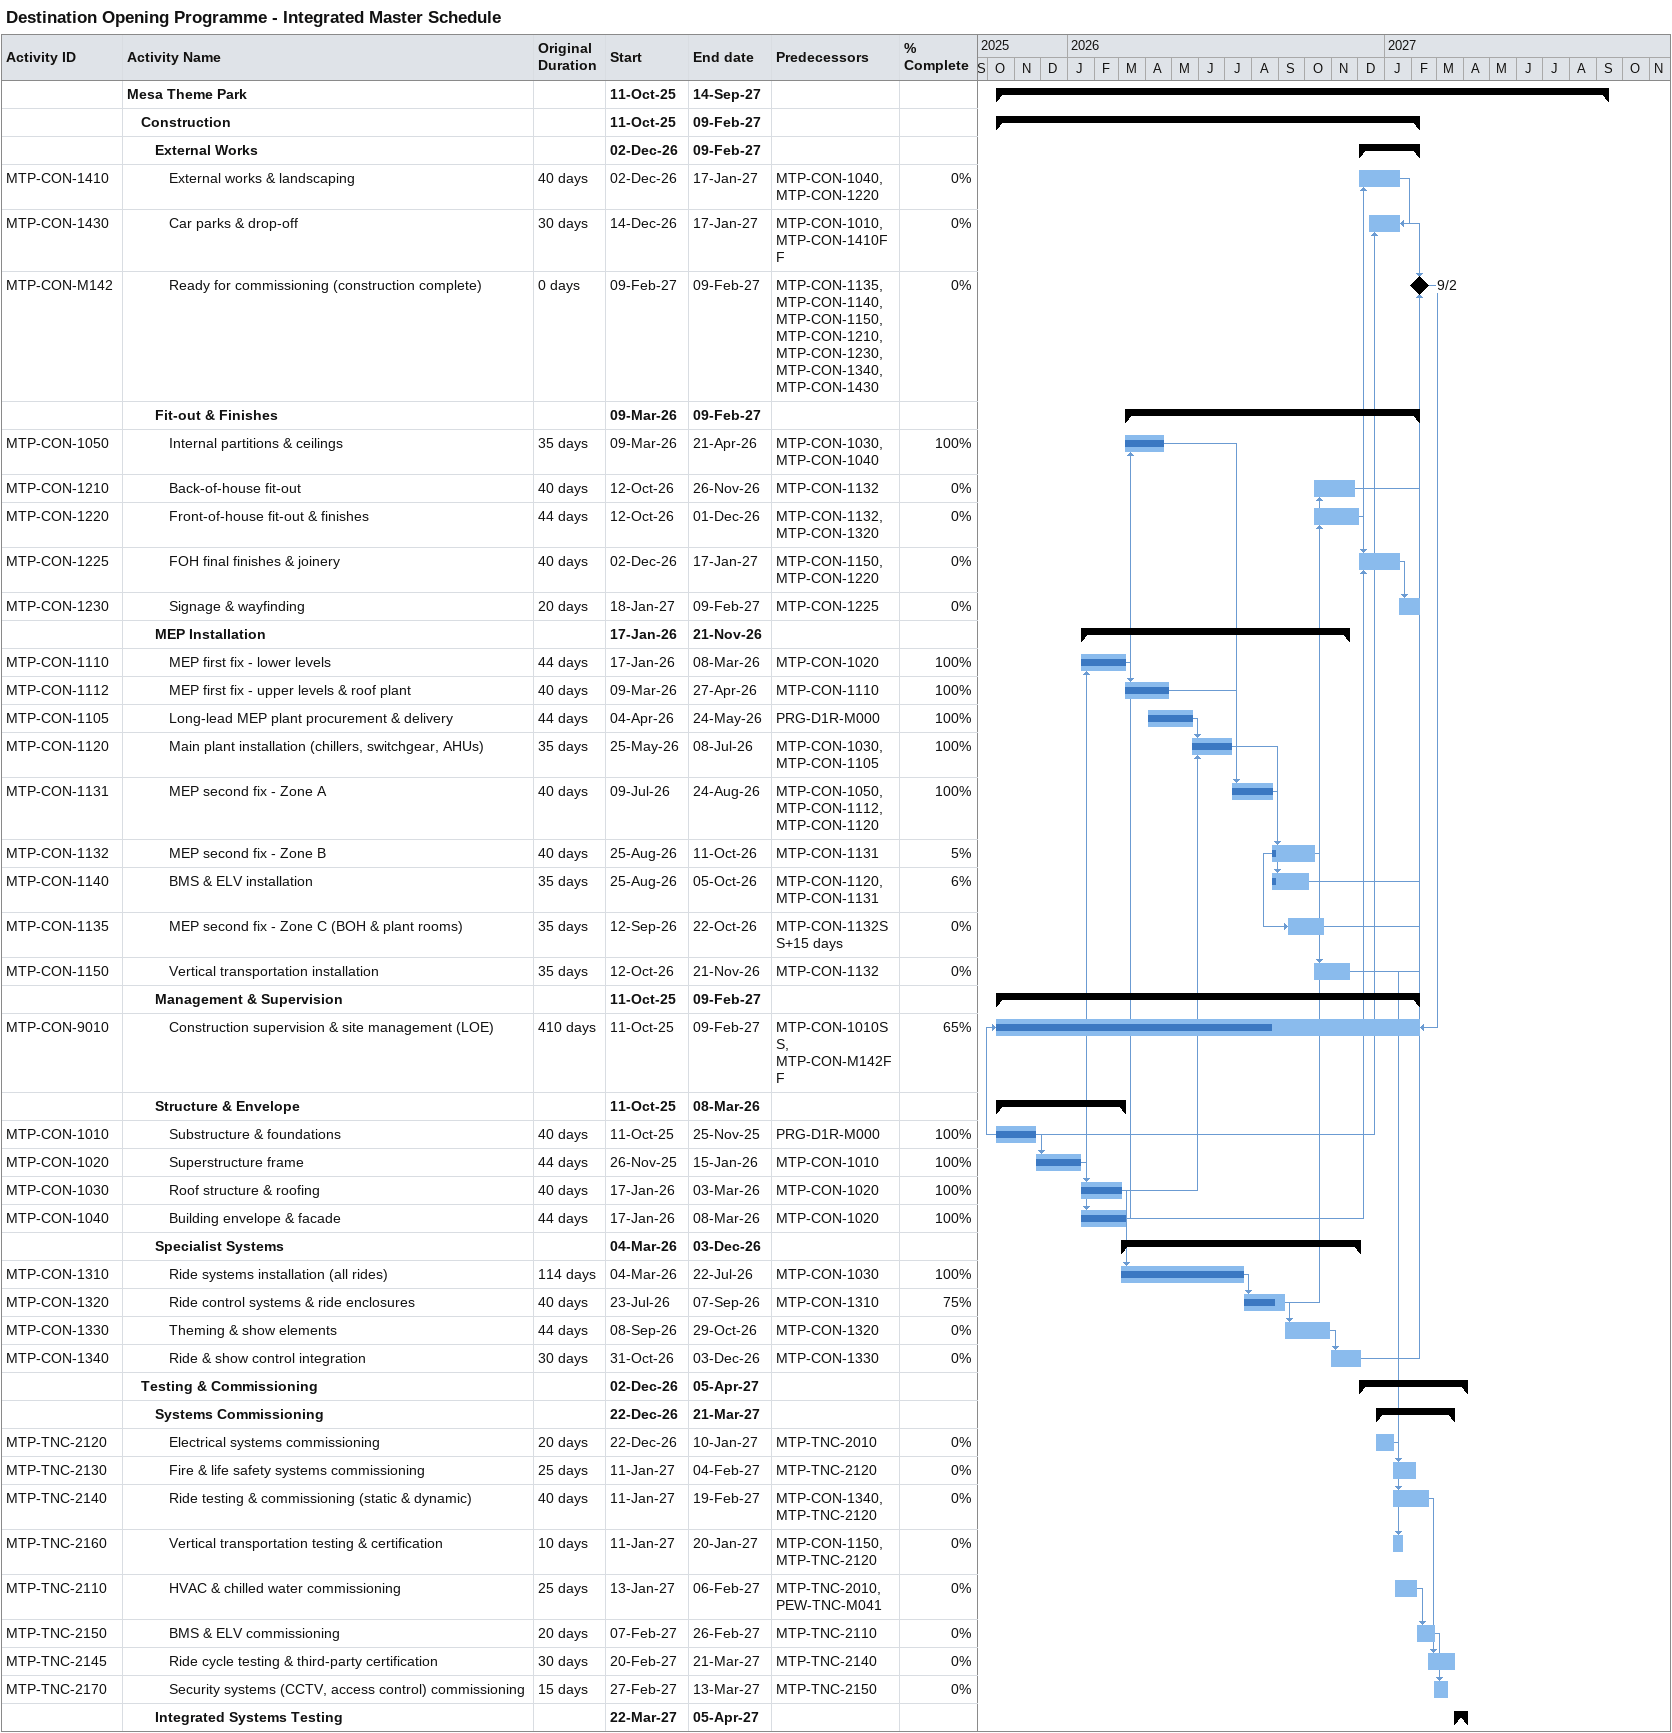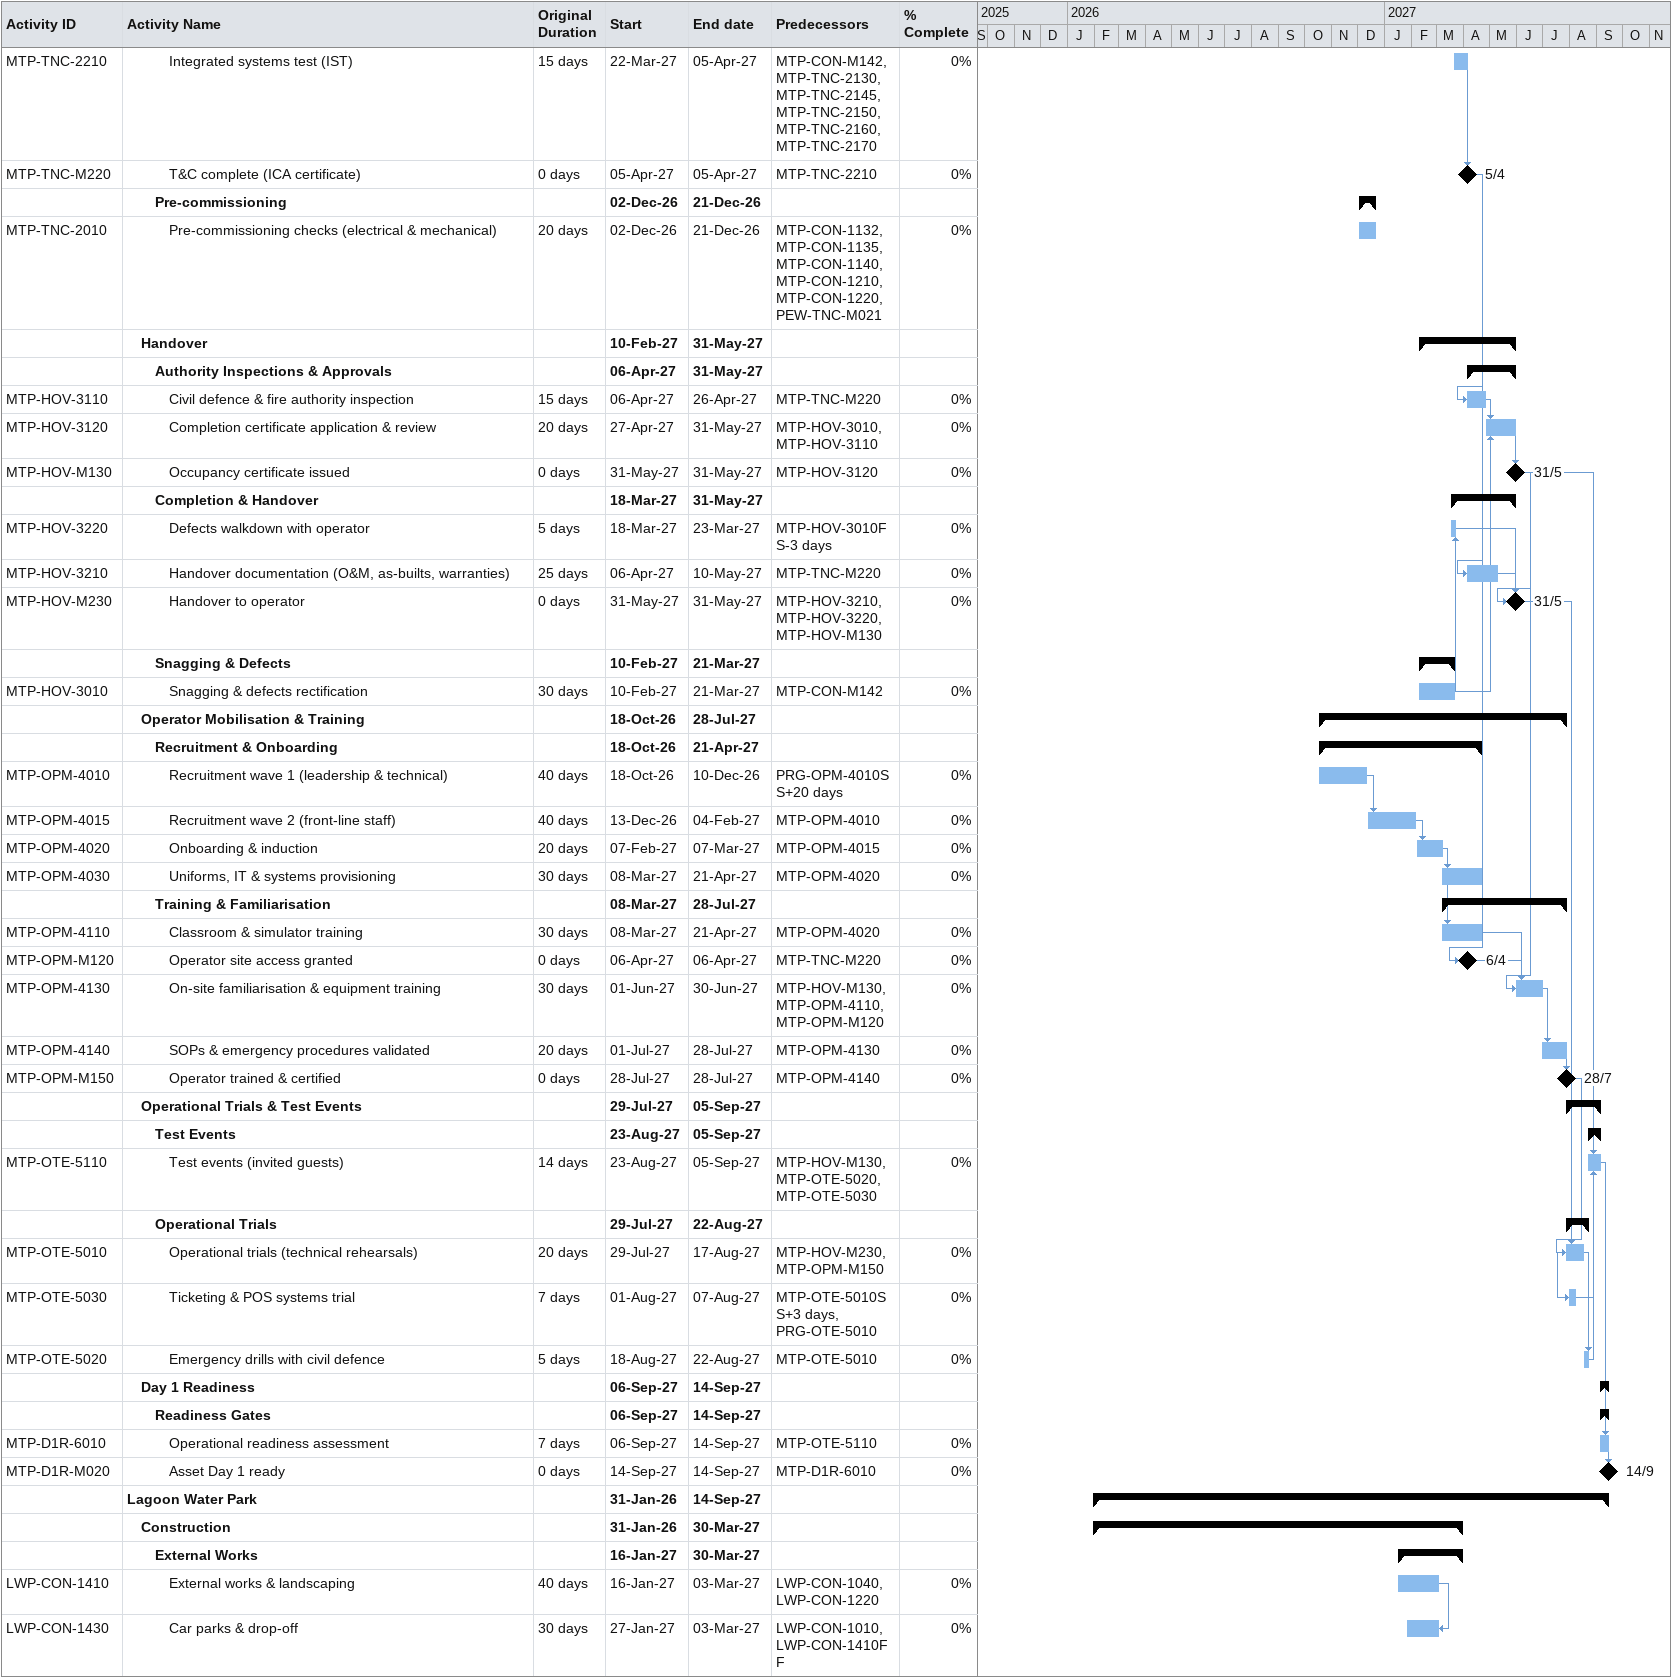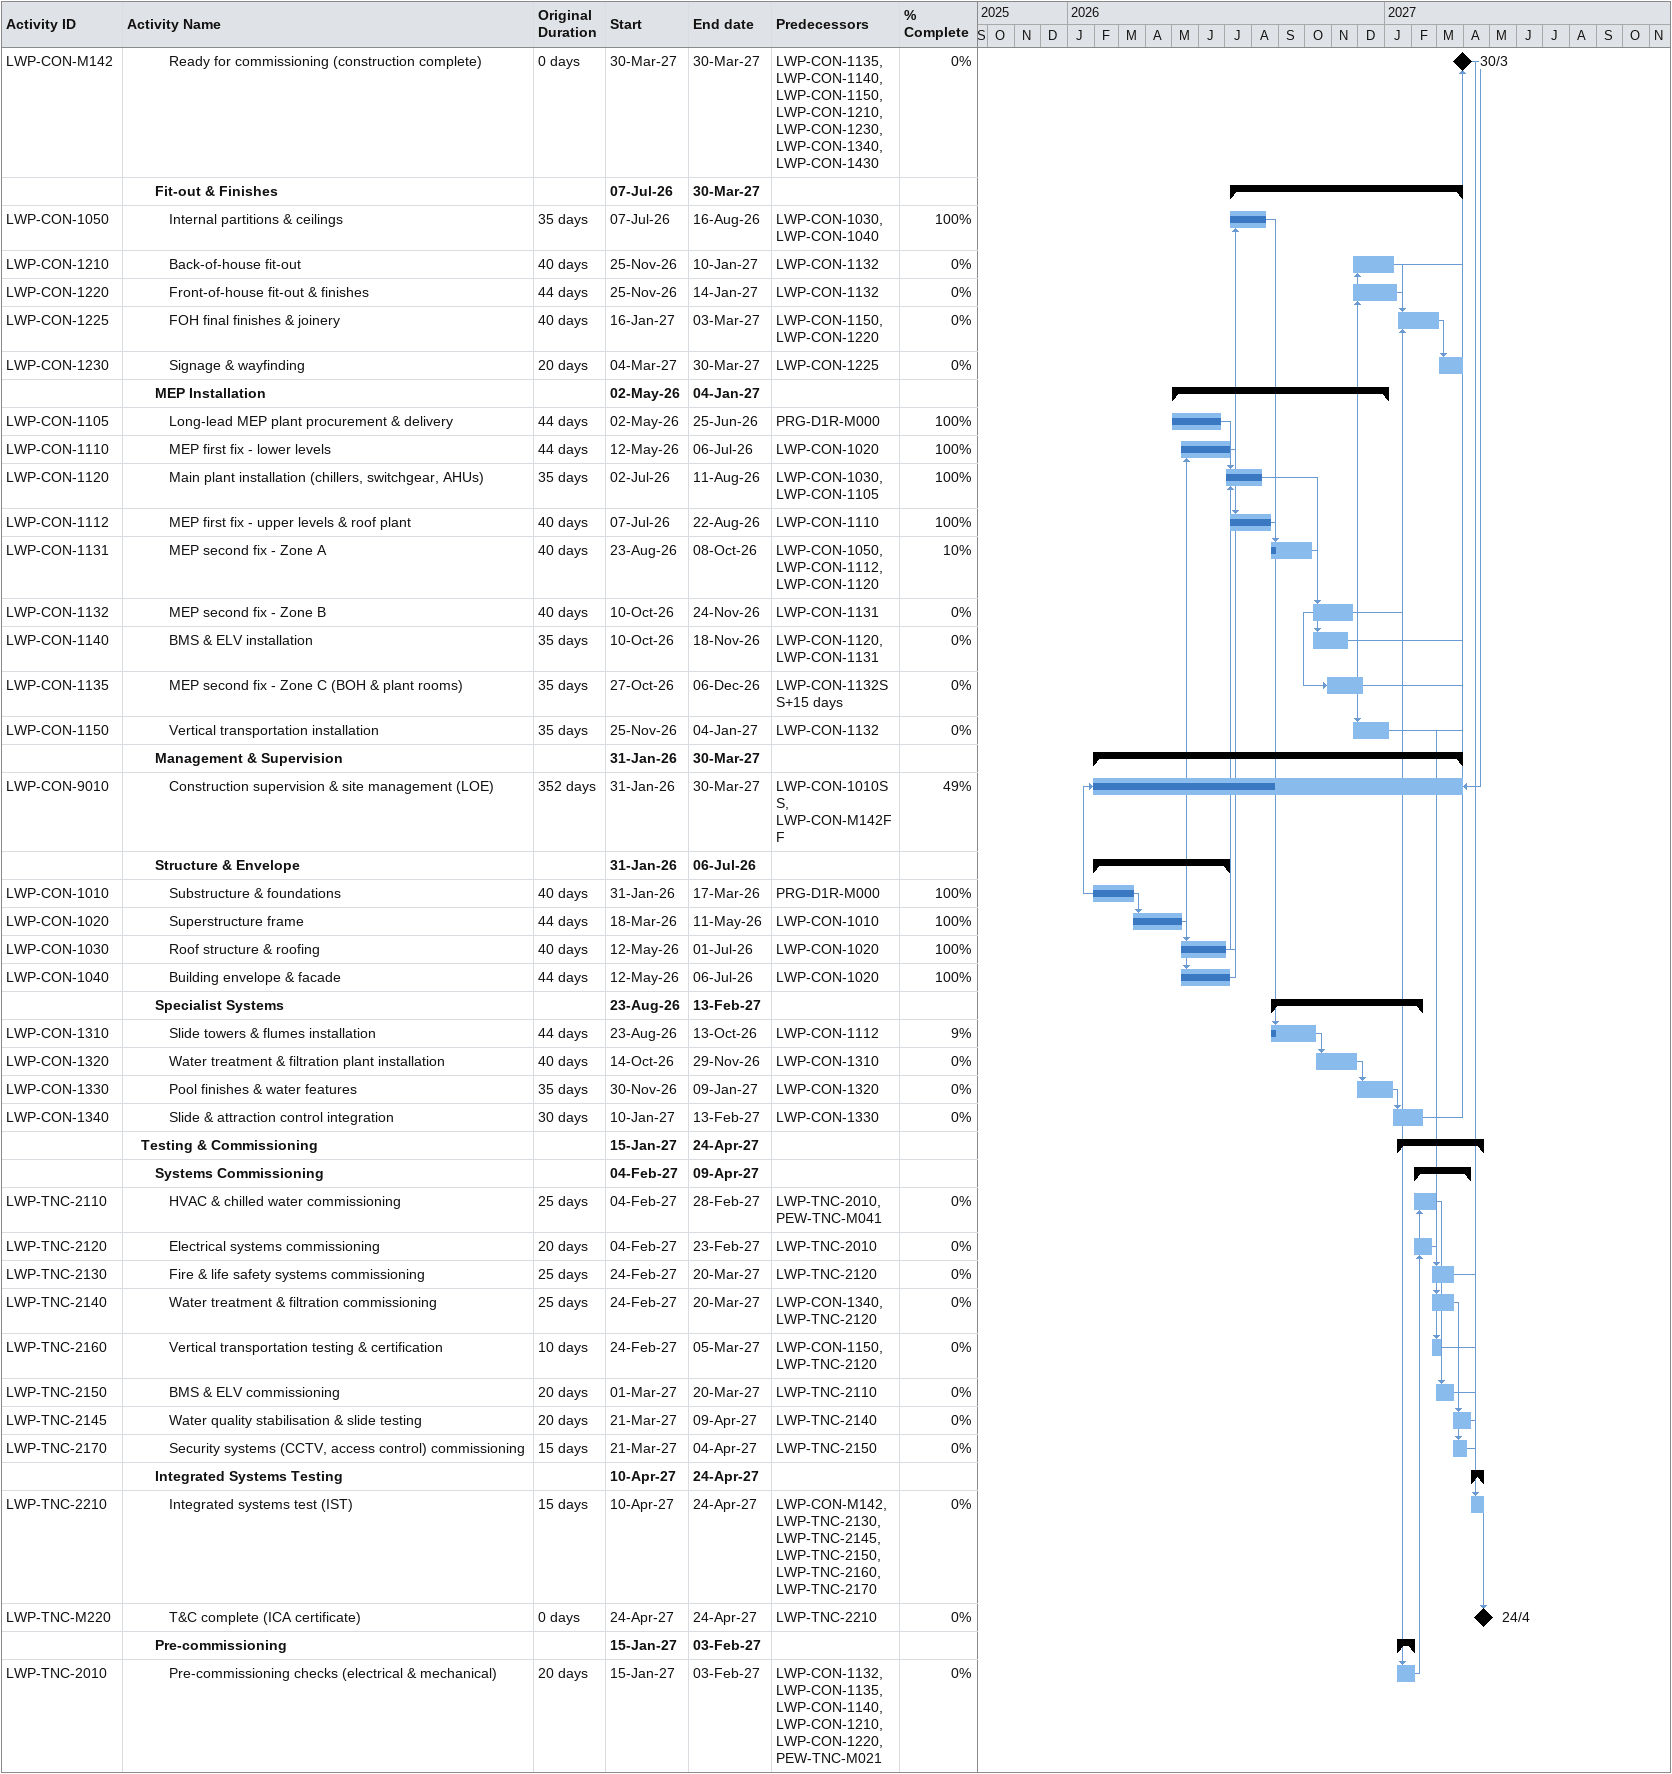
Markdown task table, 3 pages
Destination Opening Programme - Integrated Master Schedule

| ID | Level | Task | Original duration | Start | Finish | Predecessors | % complete |
|---|---|---|---|---|---|---|---|
|  | 1 | **Mesa Theme Park** |  | 2025-10-11 | 2027-09-14 |  |  |
|  | 2 | **Construction** |  | 2025-10-11 | 2027-02-09 |  |  |
|  | 3 | **External Works** |  | 2026-12-02 | 2027-02-09 |  |  |
| MTP-CON-1410 | 4 | External works & landscaping | 40d | 2026-12-02 | 2027-01-17 | MTP-CON-1040, MTP-CON-1220 | 0 |
| MTP-CON-1430 | 4 | Car parks & drop-off | 30d | 2026-12-14 | 2027-01-17 | MTP-CON-1010, MTP-CON-1410FF | 0 |
| MTP-CON-M142 | 4 | Ready for commissioning (construction complete) | 0d | 2027-02-09 | 2027-02-09 | MTP-CON-1135, MTP-CON-1140, MTP-CON-1150, MTP-CON-1210, MTP-CON-1230, MTP-CON-1340, MTP-CON-1430 | 0 |
|  | 3 | **Fit-out & Finishes** |  | 2026-03-09 | 2027-02-09 |  |  |
| MTP-CON-1050 | 4 | Internal partitions & ceilings | 35d | 2026-03-09 | 2026-04-21 | MTP-CON-1030, MTP-CON-1040 | 100 |
| MTP-CON-1210 | 4 | Back-of-house fit-out | 40d | 2026-10-12 | 2026-11-26 | MTP-CON-1132 | 0 |
| MTP-CON-1220 | 4 | Front-of-house fit-out & finishes | 44d | 2026-10-12 | 2026-12-01 | MTP-CON-1132, MTP-CON-1320 | 0 |
| MTP-CON-1225 | 4 | FOH final finishes & joinery | 40d | 2026-12-02 | 2027-01-17 | MTP-CON-1150, MTP-CON-1220 | 0 |
| MTP-CON-1230 | 4 | Signage & wayfinding | 20d | 2027-01-18 | 2027-02-09 | MTP-CON-1225 | 0 |
|  | 3 | **MEP Installation** |  | 2026-01-17 | 2026-11-21 |  |  |
| MTP-CON-1110 | 4 | MEP first fix - lower levels | 44d | 2026-01-17 | 2026-03-08 | MTP-CON-1020 | 100 |
| MTP-CON-1112 | 4 | MEP first fix - upper levels & roof plant | 40d | 2026-03-09 | 2026-04-27 | MTP-CON-1110 | 100 |
| MTP-CON-1105 | 4 | Long-lead MEP plant procurement & delivery | 44d | 2026-04-04 | 2026-05-24 | PRG-D1R-M000 | 100 |
| MTP-CON-1120 | 4 | Main plant installation (chillers, switchgear, AHUs) | 35d | 2026-05-25 | 2026-07-08 | MTP-CON-1030, MTP-CON-1105 | 100 |
| MTP-CON-1131 | 4 | MEP second fix - Zone A | 40d | 2026-07-09 | 2026-08-24 | MTP-CON-1050, MTP-CON-1112, MTP-CON-1120 | 100 |
| MTP-CON-1132 | 4 | MEP second fix - Zone B | 40d | 2026-08-25 | 2026-10-11 | MTP-CON-1131 | 5 |
| MTP-CON-1140 | 4 | BMS & ELV installation | 35d | 2026-08-25 | 2026-10-05 | MTP-CON-1120, MTP-CON-1131 | 6 |
| MTP-CON-1135 | 4 | MEP second fix - Zone C (BOH & plant rooms) | 35d | 2026-09-12 | 2026-10-22 | MTP-CON-1132SS+15d | 0 |
| MTP-CON-1150 | 4 | Vertical transportation installation | 35d | 2026-10-12 | 2026-11-21 | MTP-CON-1132 | 0 |
|  | 3 | **Management & Supervision** |  | 2025-10-11 | 2027-02-09 |  |  |
| MTP-CON-9010 | 4 | Construction supervision & site management (LOE) | 410d | 2025-10-11 | 2027-02-09 | MTP-CON-1010SS, MTP-CON-M142FF | 65 |
|  | 3 | **Structure & Envelope** |  | 2025-10-11 | 2026-03-08 |  |  |
| MTP-CON-1010 | 4 | Substructure & foundations | 40d | 2025-10-11 | 2025-11-25 | PRG-D1R-M000 | 100 |
| MTP-CON-1020 | 4 | Superstructure frame | 44d | 2025-11-26 | 2026-01-15 | MTP-CON-1010 | 100 |
| MTP-CON-1030 | 4 | Roof structure & roofing | 40d | 2026-01-17 | 2026-03-03 | MTP-CON-1020 | 100 |
| MTP-CON-1040 | 4 | Building envelope & facade | 44d | 2026-01-17 | 2026-03-08 | MTP-CON-1020 | 100 |
|  | 3 | **Specialist Systems** |  | 2026-03-04 | 2026-12-03 |  |  |
| MTP-CON-1310 | 4 | Ride systems installation (all rides) | 114d | 2026-03-04 | 2026-07-22 | MTP-CON-1030 | 100 |
| MTP-CON-1320 | 4 | Ride control systems & ride enclosures | 40d | 2026-07-23 | 2026-09-07 | MTP-CON-1310 | 75 |
| MTP-CON-1330 | 4 | Theming & show elements | 44d | 2026-09-08 | 2026-10-29 | MTP-CON-1320 | 0 |
| MTP-CON-1340 | 4 | Ride & show control integration | 30d | 2026-10-31 | 2026-12-03 | MTP-CON-1330 | 0 |
|  | 2 | **Testing & Commissioning** |  | 2026-12-02 | 2027-04-05 |  |  |
|  | 3 | **Systems Commissioning** |  | 2026-12-22 | 2027-03-21 |  |  |
| MTP-TNC-2120 | 4 | Electrical systems commissioning | 20d | 2026-12-22 | 2027-01-10 | MTP-TNC-2010 | 0 |
| MTP-TNC-2130 | 4 | Fire & life safety systems commissioning | 25d | 2027-01-11 | 2027-02-04 | MTP-TNC-2120 | 0 |
| MTP-TNC-2140 | 4 | Ride testing & commissioning (static & dynamic) | 40d | 2027-01-11 | 2027-02-19 | MTP-CON-1340, MTP-TNC-2120 | 0 |
| MTP-TNC-2160 | 4 | Vertical transportation testing & certification | 10d | 2027-01-11 | 2027-01-20 | MTP-CON-1150, MTP-TNC-2120 | 0 |
| MTP-TNC-2110 | 4 | HVAC & chilled water commissioning | 25d | 2027-01-13 | 2027-02-06 | MTP-TNC-2010, PEW-TNC-M041 | 0 |
| MTP-TNC-2150 | 4 | BMS & ELV commissioning | 20d | 2027-02-07 | 2027-02-26 | MTP-TNC-2110 | 0 |
| MTP-TNC-2145 | 4 | Ride cycle testing & third-party certification | 30d | 2027-02-20 | 2027-03-21 | MTP-TNC-2140 | 0 |
| MTP-TNC-2170 | 4 | Security systems (CCTV, access control) commissioning | 15d | 2027-02-27 | 2027-03-13 | MTP-TNC-2150 | 0 |
|  | 3 | **Integrated Systems Testing** |  | 2027-03-22 | 2027-04-05 |  |  |
| MTP-TNC-2210 | 4 | Integrated systems test (IST) | 15d | 2027-03-22 | 2027-04-05 | MTP-CON-M142, MTP-TNC-2130, MTP-TNC-2145, MTP-TNC-2150, MTP-TNC-2160, MTP-TNC-2170 | 0 |
| MTP-TNC-M220 | 4 | T&C complete (ICA certificate) | 0d | 2027-04-05 | 2027-04-05 | MTP-TNC-2210 | 0 |
|  | 3 | **Pre-commissioning** |  | 2026-12-02 | 2026-12-21 |  |  |
| MTP-TNC-2010 | 4 | Pre-commissioning checks (electrical & mechanical) | 20d | 2026-12-02 | 2026-12-21 | MTP-CON-1132, MTP-CON-1135, MTP-CON-1140, MTP-CON-1210, MTP-CON-1220, PEW-TNC-M021 | 0 |
|  | 2 | **Handover** |  | 2027-02-10 | 2027-05-31 |  |  |
|  | 3 | **Authority Inspections & Approvals** |  | 2027-04-06 | 2027-05-31 |  |  |
| MTP-HOV-3110 | 4 | Civil defence & fire authority inspection | 15d | 2027-04-06 | 2027-04-26 | MTP-TNC-M220 | 0 |
| MTP-HOV-3120 | 4 | Completion certificate application & review | 20d | 2027-04-27 | 2027-05-31 | MTP-HOV-3010, MTP-HOV-3110 | 0 |
| MTP-HOV-M130 | 4 | Occupancy certificate issued | 0d | 2027-05-31 | 2027-05-31 | MTP-HOV-3120 | 0 |
|  | 3 | **Completion & Handover** |  | 2027-03-18 | 2027-05-31 |  |  |
| MTP-HOV-3220 | 4 | Defects walkdown with operator | 5d | 2027-03-18 | 2027-03-23 | MTP-HOV-3010FS-3d | 0 |
| MTP-HOV-3210 | 4 | Handover documentation (O&M, as-builts, warranties) | 25d | 2027-04-06 | 2027-05-10 | MTP-TNC-M220 | 0 |
| MTP-HOV-M230 | 4 | Handover to operator | 0d | 2027-05-31 | 2027-05-31 | MTP-HOV-3210, MTP-HOV-3220, MTP-HOV-M130 | 0 |
|  | 3 | **Snagging & Defects** |  | 2027-02-10 | 2027-03-21 |  |  |
| MTP-HOV-3010 | 4 | Snagging & defects rectification | 30d | 2027-02-10 | 2027-03-21 | MTP-CON-M142 | 0 |
|  | 2 | **Operator Mobilisation & Training** |  | 2026-10-18 | 2027-07-28 |  |  |
|  | 3 | **Recruitment & Onboarding** |  | 2026-10-18 | 2027-04-21 |  |  |
| MTP-OPM-4010 | 4 | Recruitment wave 1 (leadership & technical) | 40d | 2026-10-18 | 2026-12-10 | PRG-OPM-4010SS+20d | 0 |
| MTP-OPM-4015 | 4 | Recruitment wave 2 (front-line staff) | 40d | 2026-12-13 | 2027-02-04 | MTP-OPM-4010 | 0 |
| MTP-OPM-4020 | 4 | Onboarding & induction | 20d | 2027-02-07 | 2027-03-07 | MTP-OPM-4015 | 0 |
| MTP-OPM-4030 | 4 | Uniforms, IT & systems provisioning | 30d | 2027-03-08 | 2027-04-21 | MTP-OPM-4020 | 0 |
|  | 3 | **Training & Familiarisation** |  | 2027-03-08 | 2027-07-28 |  |  |
| MTP-OPM-4110 | 4 | Classroom & simulator training | 30d | 2027-03-08 | 2027-04-21 | MTP-OPM-4020 | 0 |
| MTP-OPM-M120 | 4 | Operator site access granted | 0d | 2027-04-06 | 2027-04-06 | MTP-TNC-M220 | 0 |
| MTP-OPM-4130 | 4 | On-site familiarisation & equipment training | 30d | 2027-06-01 | 2027-06-30 | MTP-HOV-M130, MTP-OPM-4110, MTP-OPM-M120 | 0 |
| MTP-OPM-4140 | 4 | SOPs & emergency procedures validated | 20d | 2027-07-01 | 2027-07-28 | MTP-OPM-4130 | 0 |
| MTP-OPM-M150 | 4 | Operator trained & certified | 0d | 2027-07-28 | 2027-07-28 | MTP-OPM-4140 | 0 |
|  | 2 | **Operational Trials & Test Events** |  | 2027-07-29 | 2027-09-05 |  |  |
|  | 3 | **Test Events** |  | 2027-08-23 | 2027-09-05 |  |  |
| MTP-OTE-5110 | 4 | Test events (invited guests) | 14d | 2027-08-23 | 2027-09-05 | MTP-HOV-M130, MTP-OTE-5020, MTP-OTE-5030 | 0 |
|  | 3 | **Operational Trials** |  | 2027-07-29 | 2027-08-22 |  |  |
| MTP-OTE-5010 | 4 | Operational trials (technical rehearsals) | 20d | 2027-07-29 | 2027-08-17 | MTP-HOV-M230, MTP-OPM-M150 | 0 |
| MTP-OTE-5030 | 4 | Ticketing & POS systems trial | 7d | 2027-08-01 | 2027-08-07 | MTP-OTE-5010SS+3d, PRG-OTE-5010 | 0 |
| MTP-OTE-5020 | 4 | Emergency drills with civil defence | 5d | 2027-08-18 | 2027-08-22 | MTP-OTE-5010 | 0 |
|  | 2 | **Day 1 Readiness** |  | 2027-09-06 | 2027-09-14 |  |  |
|  | 3 | **Readiness Gates** |  | 2027-09-06 | 2027-09-14 |  |  |
| MTP-D1R-6010 | 4 | Operational readiness assessment | 7d | 2027-09-06 | 2027-09-14 | MTP-OTE-5110 | 0 |
| MTP-D1R-M020 | 4 | Asset Day 1 ready | 0d | 2027-09-14 | 2027-09-14 | MTP-D1R-6010 | 0 |
|  | 1 | **Lagoon Water Park** |  | 2026-01-31 | 2027-09-14 |  |  |
|  | 2 | **Construction** |  | 2026-01-31 | 2027-03-30 |  |  |
|  | 3 | **External Works** |  | 2027-01-16 | 2027-03-30 |  |  |
| LWP-CON-1410 | 4 | External works & landscaping | 40d | 2027-01-16 | 2027-03-03 | LWP-CON-1040, LWP-CON-1220 | 0 |
| LWP-CON-1430 | 4 | Car parks & drop-off | 30d | 2027-01-27 | 2027-03-03 | LWP-CON-1010, LWP-CON-1410FF | 0 |
| LWP-CON-M142 | 4 | Ready for commissioning (construction complete) | 0d | 2027-03-30 | 2027-03-30 | LWP-CON-1135, LWP-CON-1140, LWP-CON-1150, LWP-CON-1210, LWP-CON-1230, LWP-CON-1340, LWP-CON-1430 | 0 |
|  | 3 | **Fit-out & Finishes** |  | 2026-07-07 | 2027-03-30 |  |  |
| LWP-CON-1050 | 4 | Internal partitions & ceilings | 35d | 2026-07-07 | 2026-08-16 | LWP-CON-1030, LWP-CON-1040 | 100 |
| LWP-CON-1210 | 4 | Back-of-house fit-out | 40d | 2026-11-25 | 2027-01-10 | LWP-CON-1132 | 0 |
| LWP-CON-1220 | 4 | Front-of-house fit-out & finishes | 44d | 2026-11-25 | 2027-01-14 | LWP-CON-1132 | 0 |
| LWP-CON-1225 | 4 | FOH final finishes & joinery | 40d | 2027-01-16 | 2027-03-03 | LWP-CON-1150, LWP-CON-1220 | 0 |
| LWP-CON-1230 | 4 | Signage & wayfinding | 20d | 2027-03-04 | 2027-03-30 | LWP-CON-1225 | 0 |
|  | 3 | **MEP Installation** |  | 2026-05-02 | 2027-01-04 |  |  |
| LWP-CON-1105 | 4 | Long-lead MEP plant procurement & delivery | 44d | 2026-05-02 | 2026-06-25 | PRG-D1R-M000 | 100 |
| LWP-CON-1110 | 4 | MEP first fix - lower levels | 44d | 2026-05-12 | 2026-07-06 | LWP-CON-1020 | 100 |
| LWP-CON-1120 | 4 | Main plant installation (chillers, switchgear, AHUs) | 35d | 2026-07-02 | 2026-08-11 | LWP-CON-1030, LWP-CON-1105 | 100 |
| LWP-CON-1112 | 4 | MEP first fix - upper levels & roof plant | 40d | 2026-07-07 | 2026-08-22 | LWP-CON-1110 | 100 |
| LWP-CON-1131 | 4 | MEP second fix - Zone A | 40d | 2026-08-23 | 2026-10-08 | LWP-CON-1050, LWP-CON-1112, LWP-CON-1120 | 10 |
| LWP-CON-1132 | 4 | MEP second fix - Zone B | 40d | 2026-10-10 | 2026-11-24 | LWP-CON-1131 | 0 |
| LWP-CON-1140 | 4 | BMS & ELV installation | 35d | 2026-10-10 | 2026-11-18 | LWP-CON-1120, LWP-CON-1131 | 0 |
| LWP-CON-1135 | 4 | MEP second fix - Zone C (BOH & plant rooms) | 35d | 2026-10-27 | 2026-12-06 | LWP-CON-1132SS+15d | 0 |
| LWP-CON-1150 | 4 | Vertical transportation installation | 35d | 2026-11-25 | 2027-01-04 | LWP-CON-1132 | 0 |
|  | 3 | **Management & Supervision** |  | 2026-01-31 | 2027-03-30 |  |  |
| LWP-CON-9010 | 4 | Construction supervision & site management (LOE) | 352d | 2026-01-31 | 2027-03-30 | LWP-CON-1010SS, LWP-CON-M142FF | 49 |
|  | 3 | **Structure & Envelope** |  | 2026-01-31 | 2026-07-06 |  |  |
| LWP-CON-1010 | 4 | Substructure & foundations | 40d | 2026-01-31 | 2026-03-17 | PRG-D1R-M000 | 100 |
| LWP-CON-1020 | 4 | Superstructure frame | 44d | 2026-03-18 | 2026-05-11 | LWP-CON-1010 | 100 |
| LWP-CON-1030 | 4 | Roof structure & roofing | 40d | 2026-05-12 | 2026-07-01 | LWP-CON-1020 | 100 |
| LWP-CON-1040 | 4 | Building envelope & facade | 44d | 2026-05-12 | 2026-07-06 | LWP-CON-1020 | 100 |
|  | 3 | **Specialist Systems** |  | 2026-08-23 | 2027-02-13 |  |  |
| LWP-CON-1310 | 4 | Slide towers & flumes installation | 44d | 2026-08-23 | 2026-10-13 | LWP-CON-1112 | 9 |
| LWP-CON-1320 | 4 | Water treatment & filtration plant installation | 40d | 2026-10-14 | 2026-11-29 | LWP-CON-1310 | 0 |
| LWP-CON-1330 | 4 | Pool finishes & water features | 35d | 2026-11-30 | 2027-01-09 | LWP-CON-1320 | 0 |
| LWP-CON-1340 | 4 | Slide & attraction control integration | 30d | 2027-01-10 | 2027-02-13 | LWP-CON-1330 | 0 |
|  | 2 | **Testing & Commissioning** |  | 2027-01-15 | 2027-04-24 |  |  |
|  | 3 | **Systems Commissioning** |  | 2027-02-04 | 2027-04-09 |  |  |
| LWP-TNC-2110 | 4 | HVAC & chilled water commissioning | 25d | 2027-02-04 | 2027-02-28 | LWP-TNC-2010, PEW-TNC-M041 | 0 |
| LWP-TNC-2120 | 4 | Electrical systems commissioning | 20d | 2027-02-04 | 2027-02-23 | LWP-TNC-2010 | 0 |
| LWP-TNC-2130 | 4 | Fire & life safety systems commissioning | 25d | 2027-02-24 | 2027-03-20 | LWP-TNC-2120 | 0 |
| LWP-TNC-2140 | 4 | Water treatment & filtration commissioning | 25d | 2027-02-24 | 2027-03-20 | LWP-CON-1340, LWP-TNC-2120 | 0 |
| LWP-TNC-2160 | 4 | Vertical transportation testing & certification | 10d | 2027-02-24 | 2027-03-05 | LWP-CON-1150, LWP-TNC-2120 | 0 |
| LWP-TNC-2150 | 4 | BMS & ELV commissioning | 20d | 2027-03-01 | 2027-03-20 | LWP-TNC-2110 | 0 |
| LWP-TNC-2145 | 4 | Water quality stabilisation & slide testing | 20d | 2027-03-21 | 2027-04-09 | LWP-TNC-2140 | 0 |
| LWP-TNC-2170 | 4 | Security systems (CCTV, access control) commissioning | 15d | 2027-03-21 | 2027-04-04 | LWP-TNC-2150 | 0 |
|  | 3 | **Integrated Systems Testing** |  | 2027-04-10 | 2027-04-24 |  |  |
| LWP-TNC-2210 | 4 | Integrated systems test (IST) | 15d | 2027-04-10 | 2027-04-24 | LWP-CON-M142, LWP-TNC-2130, LWP-TNC-2145, LWP-TNC-2150, LWP-TNC-2160, LWP-TNC-2170 | 0 |
| LWP-TNC-M220 | 4 | T&C complete (ICA certificate) | 0d | 2027-04-24 | 2027-04-24 | LWP-TNC-2210 | 0 |
|  | 3 | **Pre-commissioning** |  | 2027-01-15 | 2027-02-03 |  |  |
| LWP-TNC-2010 | 4 | Pre-commissioning checks (electrical & mechanical) | 20d | 2027-01-15 | 2027-02-03 | LWP-CON-1132, LWP-CON-1135, LWP-CON-1140, LWP-CON-1210, LWP-CON-1220, PEW-TNC-M021 | 0 |
